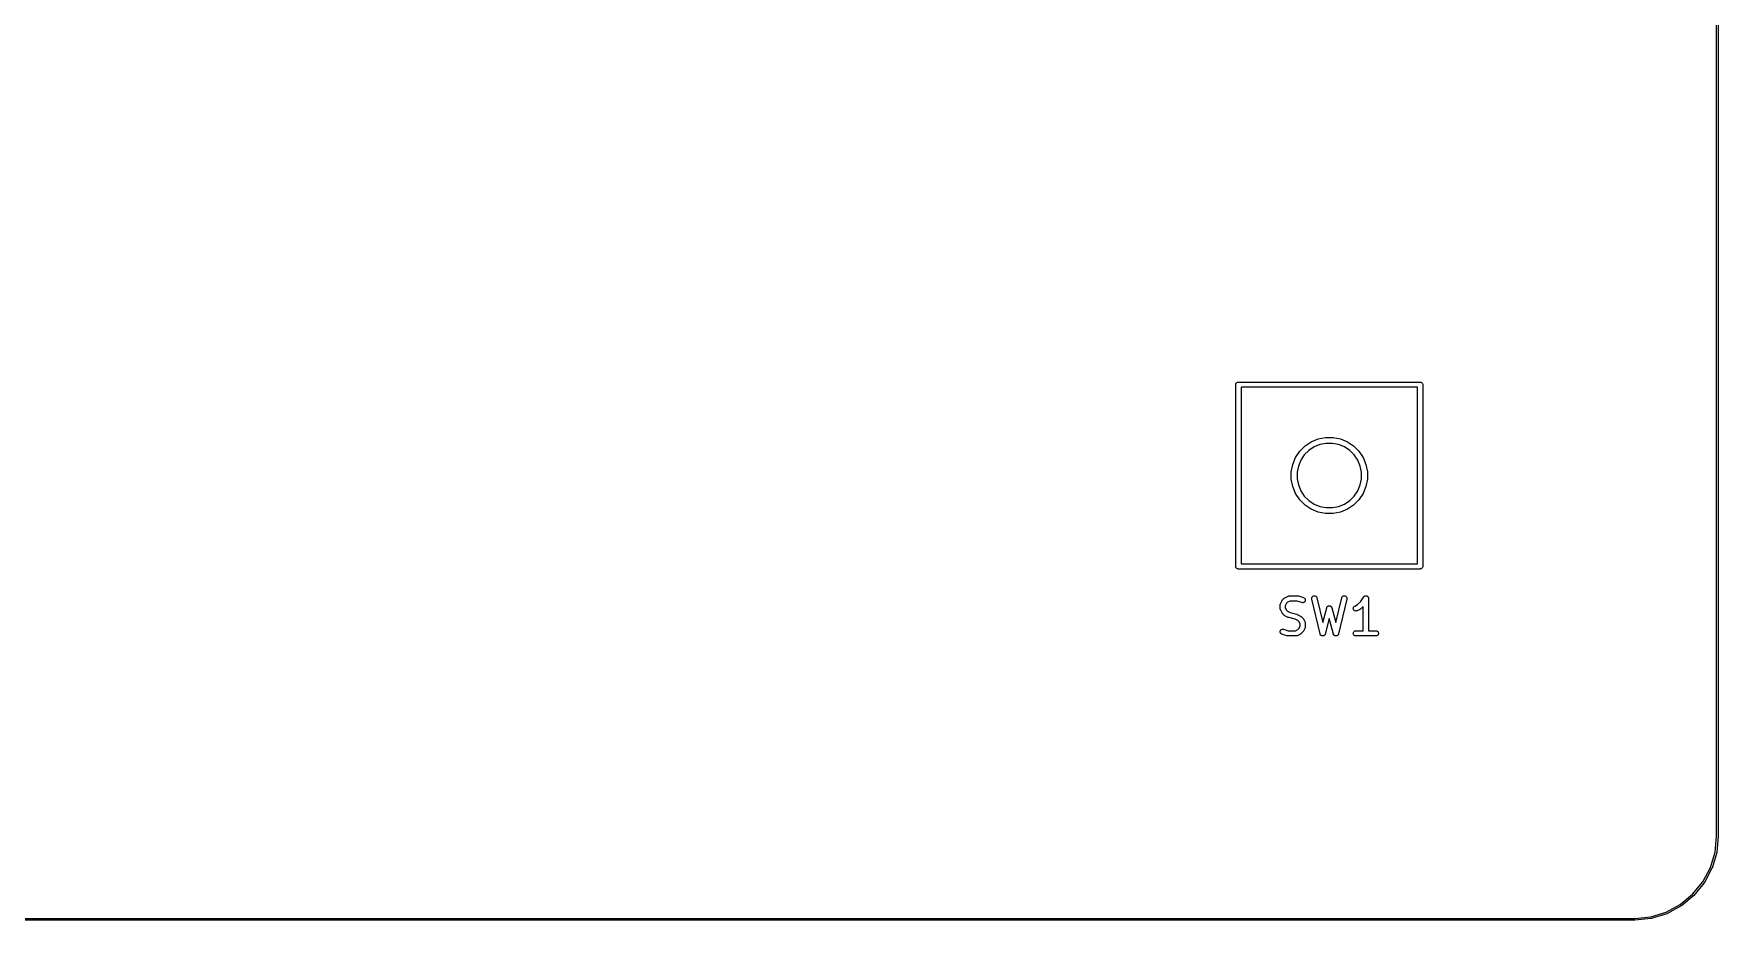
# Model space of a CAD drawing. Header units: millimetres. Extents: x 17 to 402, y -127 to -24.
# Drawn here: x 354.23 to 402.46, y -127.02 to -101.66 of the extents above; entities that cross this region are included whole.
import ezdxf

# ---------------------------------------------------------------- set-up
doc = ezdxf.new("R2010")
doc.units = ezdxf.units.MM
doc.header["$LTSCALE"] = 25.4
doc.layers.add('BLACK', color=7, linetype='CONTINUOUS')

msp = doc.modelspace()

# ---------------------------------------------------------------- linework, layer by layer
at = {"layer": 'BLACK', "linetype": 'Continuous'}
for p, q in [((402.407, -124.617), (402.407, -27.781)), ((402.455, -27.78), (402.455, -124.62)), ((388.643, -111.7), (388.645, -111.685)), ((388.643, -111.704), (388.643, -111.7)), ((388.643, -116.896), (388.643, -111.704)), ((388.645, -111.685), (388.648, -111.671)), ((388.648, -111.671), (388.656, -111.658)), ((388.656, -111.658), (388.666, -111.647)), ((388.666, -111.647), (388.676, -111.637)), ((388.676, -111.637), (388.691, -111.63)), ((388.691, -111.63), (388.704, -111.626)), ((388.704, -111.626), (388.714, -111.625)), ((388.714, -111.625), (388.719, -111.625)), ((388.719, -111.625), (388.722, -111.625)), ((388.722, -111.625), (393.916, -111.625)), ((388.793, -111.775), (388.793, -116.825)), ((393.845, -111.775), (388.793, -111.775)), ((393.845, -116.825), (393.845, -111.775)), ((393.916, -111.625), (393.918, -111.625)), ((393.918, -111.625), (393.924, -111.625)), ((393.924, -111.625), (393.934, -111.626)), ((393.934, -111.626), (393.946, -111.63)), ((393.946, -111.63), (393.962, -111.637)), ((393.962, -111.637), (393.972, -111.647)), ((393.972, -111.647), (393.982, -111.658)), ((393.982, -111.658), (393.99, -111.671)), ((393.99, -111.671), (393.992, -111.685)), ((393.992, -111.685), (393.995, -111.7)), ((393.995, -111.7), (393.995, -111.704)), ((393.995, -111.704), (393.995, -116.896)), ((390.802, -113.334), (391, -113.252)), ((391, -113.252), (391.211, -113.21)), ((391.211, -113.21), (391.427, -113.21)), ((391.427, -113.21), (391.638, -113.252)), ((391.638, -113.252), (391.836, -113.334)), ((390.271, -113.982), (390.352, -113.784)), ((390.352, -113.784), (390.472, -113.605)), ((390.472, -113.605), (390.624, -113.454)), ((390.604, -113.713), (390.502, -113.864)), ((390.731, -113.585), (390.604, -113.713)), ((390.624, -113.454), (390.802, -113.334)), ((390.883, -113.484), (390.731, -113.585)), ((391.051, -113.415), (390.883, -113.484)), ((391.229, -113.38), (391.051, -113.415)), ((391.409, -113.38), (391.229, -113.38)), ((391.587, -113.415), (391.409, -113.38)), ((391.754, -113.484), (391.587, -113.415)), ((391.907, -113.585), (391.754, -113.484)), ((391.836, -113.334), (392.013, -113.454)), ((392.034, -113.713), (391.907, -113.585)), ((392.013, -113.454), (392.166, -113.605)), ((392.135, -113.864), (392.034, -113.713)), ((392.166, -113.605), (392.285, -113.784)), ((392.285, -113.784), (392.366, -113.982)), ((390.228, -114.193), (390.271, -113.982)), ((390.228, -114.407), (390.228, -114.193)), ((390.434, -114.032), (390.398, -114.209)), ((390.398, -114.209), (390.398, -114.391)), ((390.502, -113.864), (390.434, -114.032)), ((392.204, -114.032), (392.135, -113.864)), ((392.24, -114.209), (392.204, -114.032)), ((392.24, -114.391), (392.24, -114.209)), ((392.366, -113.982), (392.41, -114.193)), ((392.41, -114.193), (392.41, -114.407)), ((390.271, -114.618), (390.228, -114.407)), ((390.352, -114.816), (390.271, -114.618)), ((390.398, -114.391), (390.434, -114.568)), ((390.434, -114.568), (390.502, -114.736)), ((390.502, -114.736), (390.604, -114.887)), ((392.034, -114.887), (392.135, -114.736)), ((392.135, -114.736), (392.204, -114.568)), ((392.204, -114.568), (392.24, -114.391)), ((392.366, -114.618), (392.285, -114.816)), ((392.41, -114.407), (392.366, -114.618)), ((390.472, -114.995), (390.352, -114.816)), ((390.624, -115.146), (390.472, -114.995)), ((390.604, -114.887), (390.731, -115.015)), ((390.802, -115.266), (390.624, -115.146)), ((390.731, -115.015), (390.883, -115.116)), ((390.883, -115.116), (391.051, -115.185)), ((391.051, -115.185), (391.229, -115.22)), ((391.229, -115.22), (391.409, -115.22)), ((391.409, -115.22), (391.587, -115.185)), ((391.587, -115.185), (391.754, -115.116)), ((391.754, -115.116), (391.907, -115.015)), ((392.013, -115.146), (391.836, -115.266)), ((391.907, -115.015), (392.034, -114.887)), ((392.166, -114.995), (392.013, -115.146)), ((392.285, -114.816), (392.166, -114.995)), ((391, -115.348), (390.802, -115.266)), ((391.211, -115.39), (391, -115.348)), ((391.427, -115.39), (391.211, -115.39)), ((391.638, -115.348), (391.427, -115.39)), ((391.836, -115.266), (391.638, -115.348)), ((388.643, -116.9), (388.643, -116.896)), ((388.645, -116.915), (388.643, -116.9)), ((388.648, -116.929), (388.645, -116.915)), ((388.656, -116.942), (388.648, -116.929)), ((388.666, -116.953), (388.656, -116.942)), ((388.676, -116.963), (388.666, -116.953)), ((388.691, -116.97), (388.676, -116.963)), ((388.704, -116.974), (388.691, -116.97)), ((388.719, -116.975), (388.704, -116.974)), ((388.722, -116.975), (388.719, -116.975)), ((393.916, -116.975), (388.722, -116.975)), ((388.793, -116.825), (393.845, -116.825)), ((393.918, -116.975), (393.916, -116.975)), ((393.924, -116.975), (393.918, -116.975)), ((393.934, -116.974), (393.924, -116.975)), ((393.946, -116.97), (393.934, -116.974)), ((393.962, -116.963), (393.946, -116.97)), ((393.972, -116.953), (393.962, -116.963)), ((393.982, -116.942), (393.972, -116.953)), ((393.99, -116.929), (393.982, -116.942)), ((393.992, -116.915), (393.99, -116.929)), ((393.995, -116.9), (393.992, -116.915)), ((393.995, -116.896), (393.995, -116.9)), ((389.91, -117.996), (389.913, -117.991)), ((389.91, -118.001), (389.91, -117.996)), ((389.91, -118.004), (389.91, -118.001)), ((389.91, -118.006), (389.91, -118.004)), ((389.91, -118.007), (389.91, -118.006)), ((389.91, -118.102), (389.91, -118.007)), ((389.91, -118.104), (389.91, -118.102)), ((389.91, -118.106), (389.91, -118.104)), ((389.91, -118.112), (389.91, -118.106)), ((389.913, -118.117), (389.91, -118.112)), ((389.913, -117.987), (389.915, -117.982)), ((389.913, -117.989), (389.913, -117.987)), ((389.913, -117.991), (389.913, -117.989)), ((389.913, -118.119), (389.913, -118.117)), ((389.913, -118.121), (389.913, -118.119)), ((389.915, -118.126), (389.913, -118.121)), ((389.915, -117.977), (389.918, -117.975)), ((389.915, -117.982), (389.915, -117.977)), ((389.915, -118.131), (389.915, -118.126)), ((389.918, -118.133), (389.915, -118.131)), ((389.918, -117.973), (389.966, -117.878)), ((389.918, -117.975), (389.918, -117.973)), ((389.918, -118.135), (389.918, -118.133)), ((389.918, -118.136), (389.918, -118.135)), ((389.966, -118.231), (389.918, -118.136)), ((389.966, -117.877), (389.969, -117.874)), ((389.966, -117.878), (389.966, -117.877)), ((389.969, -117.874), (389.971, -117.87)), ((389.971, -117.87), (389.974, -117.867)), ((389.974, -117.865), (389.976, -117.862)), ((389.974, -117.867), (389.974, -117.865)), ((389.976, -117.862), (389.979, -117.859)), ((389.979, -117.859), (390.027, -117.811)), ((390.027, -117.81), (390.032, -117.807)), ((390.027, -117.811), (390.027, -117.81)), ((390.032, -117.807), (390.035, -117.805)), ((390.035, -117.805), (390.037, -117.803)), ((390.037, -117.803), (390.04, -117.801)), ((390.04, -117.801), (390.042, -117.799)), ((390.042, -117.799), (390.047, -117.797)), ((390.047, -117.797), (390.141, -117.749)), ((390.096, -117.956), (390.06, -118.025)), ((390.06, -118.025), (390.06, -118.084)), ((390.06, -118.084), (390.096, -118.153)), ((390.126, -117.926), (390.096, -117.956)), ((390.096, -118.153), (390.126, -118.183)), ((390.195, -117.891), (390.126, -117.926)), ((390.141, -117.749), (390.144, -117.749)), ((390.144, -117.749), (390.147, -117.748)), ((390.147, -117.747), (390.152, -117.746)), ((390.147, -117.748), (390.147, -117.747)), ((390.152, -117.746), (390.157, -117.744)), ((390.157, -117.744), (390.159, -117.743)), ((390.159, -117.743), (390.162, -117.743)), ((390.162, -117.743), (390.167, -117.742)), ((390.167, -117.742), (390.172, -117.741)), ((390.172, -117.741), (390.174, -117.742)), ((390.174, -117.742), (390.177, -117.741)), ((390.177, -117.741), (390.413, -117.741)), ((390.403, -117.891), (390.195, -117.891)), ((390.533, -117.935), (390.403, -117.891)), ((390.413, -117.741), (390.416, -117.741)), ((390.416, -117.741), (390.418, -117.742)), ((390.418, -117.742), (390.423, -117.742)), ((390.423, -117.742), (390.426, -117.743)), ((390.426, -117.743), (390.428, -117.743)), ((390.428, -117.743), (390.434, -117.744)), ((390.434, -117.744), (390.439, -117.745)), ((390.439, -117.745), (390.581, -117.793)), ((390.548, -117.938), (390.533, -117.935)), ((390.563, -117.939), (390.548, -117.938)), ((390.576, -117.936), (390.563, -117.939)), ((390.591, -117.931), (390.576, -117.936)), ((390.581, -117.793), (390.581, -117.793)), ((390.581, -117.793), (390.594, -117.799)), ((390.604, -117.924), (390.591, -117.931)), ((390.594, -117.799), (390.606, -117.808)), ((390.614, -117.913), (390.604, -117.924)), ((390.606, -117.808), (390.616, -117.819)), ((390.622, -117.901), (390.614, -117.913)), ((390.616, -117.819), (390.624, -117.831)), ((390.627, -117.888), (390.622, -117.901)), ((390.624, -117.831), (390.629, -117.845)), ((390.632, -117.874), (390.627, -117.888)), ((390.629, -117.845), (390.632, -117.859)), ((390.632, -117.859), (390.632, -117.874)), ((390.815, -117.818), (390.817, -117.804)), ((390.817, -117.833), (390.815, -117.818)), ((390.817, -117.804), (390.82, -117.789)), ((390.817, -117.834), (390.817, -117.833)), ((391.056, -118.834), (390.817, -117.834)), ((390.82, -117.789), (390.827, -117.776)), ((390.827, -117.776), (390.835, -117.765)), ((390.835, -117.765), (390.848, -117.755)), ((390.848, -117.755), (390.86, -117.748)), ((390.86, -117.748), (390.873, -117.743)), ((390.873, -117.743), (390.888, -117.741)), ((390.888, -117.741), (390.903, -117.742)), ((390.903, -117.742), (390.916, -117.746)), ((390.916, -117.746), (390.929, -117.753)), ((390.929, -117.753), (390.942, -117.762)), ((390.942, -117.762), (390.952, -117.772)), ((390.952, -117.772), (390.959, -117.785)), ((390.959, -117.785), (390.962, -117.799)), ((390.962, -117.799), (391.132, -118.51)), ((391.132, -118.51), (391.246, -118.083)), ((391.246, -118.08), (391.249, -118.077)), ((391.246, -118.082), (391.246, -118.08)), ((391.246, -118.083), (391.246, -118.082)), ((391.249, -118.073), (391.251, -118.068)), ((391.249, -118.077), (391.249, -118.073)), ((391.251, -118.068), (391.254, -118.066)), ((391.254, -118.064), (391.257, -118.06)), ((391.254, -118.066), (391.254, -118.064)), ((391.257, -118.06), (391.259, -118.056)), ((391.259, -118.056), (391.262, -118.054)), ((391.262, -118.054), (391.264, -118.052)), ((391.264, -118.052), (391.267, -118.049)), ((391.267, -118.049), (391.269, -118.045)), ((391.269, -118.045), (391.272, -118.044)), ((391.272, -118.044), (391.274, -118.042)), ((391.274, -118.042), (391.277, -118.04)), ((391.277, -118.04), (391.282, -118.037)), ((391.282, -118.037), (391.284, -118.036)), ((391.284, -118.036), (391.287, -118.035)), ((391.287, -118.035), (391.29, -118.033)), ((391.29, -118.033), (391.295, -118.031)), ((391.295, -118.031), (391.297, -118.03)), ((391.297, -118.03), (391.3, -118.029)), ((391.3, -118.029), (391.305, -118.029)), ((391.305, -118.029), (391.31, -118.028)), ((391.31, -118.028), (391.312, -118.028)), ((391.312, -118.028), (391.315, -118.027)), ((391.315, -118.027), (391.32, -118.027)), ((391.32, -118.027), (391.325, -118.027)), ((391.325, -118.027), (391.328, -118.028)), ((391.328, -118.028), (391.33, -118.028)), ((391.33, -118.028), (391.333, -118.029)), ((391.333, -118.029), (391.338, -118.03)), ((391.338, -118.03), (391.34, -118.031)), ((391.34, -118.031), (391.343, -118.031)), ((391.343, -118.031), (391.348, -118.033)), ((391.348, -118.033), (391.353, -118.035)), ((391.353, -118.035), (391.356, -118.036)), ((391.356, -118.036), (391.356, -118.037)), ((391.356, -118.037), (391.361, -118.04)), ((391.361, -118.04), (391.366, -118.043)), ((391.366, -118.043), (391.366, -118.044)), ((391.366, -118.044), (391.368, -118.046)), ((391.368, -118.046), (391.371, -118.05)), ((391.371, -118.05), (391.376, -118.053)), ((391.376, -118.053), (391.376, -118.055)), ((391.376, -118.055), (391.378, -118.057)), ((391.378, -118.057), (391.381, -118.061)), ((391.381, -118.061), (391.384, -118.065)), ((391.384, -118.065), (391.386, -118.067)), ((391.386, -118.067), (391.386, -118.069)), ((391.386, -118.069), (391.389, -118.074)), ((391.389, -118.074), (391.389, -118.078)), ((391.389, -118.078), (391.391, -118.081)), ((391.391, -118.081), (391.391, -118.083)), ((391.391, -118.083), (391.505, -118.51)), ((391.505, -118.51), (391.676, -117.799)), ((391.82, -117.834), (391.582, -118.834)), ((391.676, -117.798), (391.681, -117.784)), ((391.676, -117.799), (391.676, -117.798)), ((391.681, -117.784), (391.688, -117.772)), ((391.688, -117.772), (391.696, -117.761)), ((391.696, -117.761), (391.709, -117.752)), ((391.709, -117.752), (391.721, -117.746)), ((391.721, -117.746), (391.737, -117.742)), ((391.737, -117.742), (391.752, -117.741)), ((391.752, -117.741), (391.765, -117.743)), ((391.765, -117.743), (391.78, -117.748)), ((391.78, -117.748), (391.792, -117.756)), ((391.792, -117.756), (391.803, -117.766)), ((391.803, -117.766), (391.81, -117.777)), ((391.81, -117.777), (391.818, -117.79)), ((391.818, -117.79), (391.82, -117.805)), ((391.82, -117.805), (391.823, -117.819)), ((391.823, -117.819), (391.82, -117.834)), ((392.006, -118.092), (392.008, -118.078)), ((392.006, -118.107), (392.006, -118.092)), ((392.008, -118.121), (392.006, -118.107)), ((392.008, -118.078), (392.016, -118.065)), ((392.013, -118.135), (392.008, -118.121)), ((392.021, -118.148), (392.013, -118.135)), ((392.016, -118.065), (392.024, -118.053)), ((392.031, -118.158), (392.021, -118.148)), ((392.024, -118.053), (392.034, -118.043)), ((392.034, -118.043), (392.046, -118.035)), ((392.046, -118.035), (392.13, -117.993)), ((392.209, -118.122), (392.115, -118.169)), ((392.13, -117.993), (392.214, -117.911)), ((392.214, -118.119), (392.209, -118.122)), ((392.214, -117.911), (392.303, -117.775)), ((392.217, -118.117), (392.214, -118.119)), ((392.219, -118.115), (392.217, -118.117)), ((392.222, -118.114), (392.219, -118.115)), ((392.224, -118.111), (392.222, -118.114)), ((392.229, -118.108), (392.224, -118.111)), ((392.29, -118.045), (392.229, -118.107)), ((392.229, -118.107), (392.229, -118.108)), ((392.29, -118.741), (392.29, -118.045)), ((392.303, -117.775), (392.306, -117.774)), ((392.306, -117.774), (392.308, -117.768)), ((392.306, -117.774), (392.306, -117.774)), ((392.306, -117.774), (392.306, -117.774)), ((392.306, -117.774), (392.306, -117.774)), ((392.308, -117.768), (392.313, -117.763)), ((392.313, -117.763), (392.321, -117.758)), ((392.313, -117.763), (392.313, -117.763)), ((392.313, -117.763), (392.313, -117.763)), ((392.321, -117.758), (392.326, -117.754)), ((392.326, -117.754), (392.331, -117.75)), ((392.326, -117.754), (392.326, -117.754)), ((392.326, -117.754), (392.326, -117.754)), ((392.331, -117.75), (392.339, -117.747)), ((392.339, -117.747), (392.346, -117.745)), ((392.339, -117.747), (392.339, -117.747)), ((392.339, -117.747), (392.339, -117.747)), ((392.346, -117.745), (392.351, -117.743)), ((392.351, -117.743), (392.359, -117.742)), ((392.351, -117.743), (392.351, -117.743)), ((392.351, -117.743), (392.351, -117.743)), ((392.359, -117.742), (392.366, -117.741)), ((392.366, -117.741), (392.366, -117.741)), ((392.366, -117.741), (392.374, -117.742)), ((392.366, -117.741), (392.366, -117.741)), ((392.374, -117.742), (392.382, -117.743)), ((392.382, -117.743), (392.382, -117.743)), ((392.382, -117.743), (392.382, -117.743)), ((392.382, -117.743), (392.389, -117.745)), ((392.389, -117.745), (392.394, -117.747)), ((392.394, -117.747), (392.394, -117.747)), ((392.394, -117.747), (392.394, -117.747)), ((392.394, -117.747), (392.402, -117.751)), ((392.402, -117.751), (392.407, -117.754)), ((392.407, -117.754), (392.407, -117.754)), ((392.407, -117.754), (392.407, -117.754)), ((392.407, -117.754), (392.415, -117.759)), ((392.415, -117.759), (392.42, -117.764)), ((392.42, -117.764), (392.42, -117.764)), ((392.42, -117.764), (392.42, -117.764)), ((392.42, -117.764), (392.425, -117.769)), ((392.425, -117.769), (392.43, -117.775)), ((392.43, -117.775), (392.43, -117.775)), ((392.43, -117.775), (392.43, -117.775)), ((392.43, -117.775), (392.433, -117.781)), ((392.433, -117.781), (392.435, -117.788)), ((392.435, -117.788), (392.435, -117.788)), ((392.435, -117.788), (392.435, -117.788)), ((392.435, -117.788), (392.438, -117.794)), ((392.438, -117.794), (392.44, -117.802)), ((392.44, -117.802), (392.44, -117.802)), ((392.44, -117.802), (392.44, -117.802)), ((392.44, -117.802), (392.44, -117.809)), ((392.44, -117.809), (392.44, -117.816)), ((392.44, -117.816), (392.44, -118.741)), ((389.969, -118.234), (389.966, -118.231)), ((389.971, -118.238), (389.969, -118.234)), ((389.971, -118.241), (389.971, -118.238)), ((389.974, -118.243), (389.971, -118.241)), ((389.976, -118.246), (389.974, -118.243)), ((389.979, -118.25), (389.976, -118.246)), ((390.027, -118.298), (389.979, -118.25)), ((389.979, -118.25), (389.979, -118.25)), ((390.03, -118.301), (390.027, -118.298)), ((390.035, -118.304), (390.03, -118.301)), ((390.037, -118.305), (390.035, -118.304)), ((390.04, -118.307), (390.037, -118.305)), ((390.042, -118.309), (390.04, -118.307)), ((390.045, -118.312), (390.042, -118.309)), ((390.047, -118.312), (390.045, -118.312)), ((390.141, -118.36), (390.047, -118.312)), ((390.126, -118.183), (390.202, -118.222)), ((390.144, -118.36), (390.141, -118.36)), ((390.141, -118.36), (390.141, -118.36)), ((390.149, -118.362), (390.144, -118.36)), ((390.157, -118.365), (390.149, -118.362)), ((390.34, -118.411), (390.157, -118.365)), ((390.157, -118.365), (390.157, -118.365)), ((390.157, -118.365), (390.157, -118.365)), ((390.157, -118.365), (390.157, -118.365)), ((390.202, -118.222), (390.385, -118.267)), ((390.418, -118.449), (390.34, -118.411)), ((390.385, -118.267), (390.385, -118.268)), ((390.385, -118.268), (390.385, -118.268)), ((390.385, -118.268), (390.385, -118.268)), ((390.385, -118.268), (390.393, -118.27)), ((390.393, -118.27), (390.401, -118.273)), ((390.401, -118.273), (390.401, -118.273)), ((390.401, -118.273), (390.401, -118.273)), ((390.401, -118.273), (390.495, -118.321)), ((390.449, -118.48), (390.418, -118.449)), ((390.482, -118.548), (390.449, -118.48)), ((390.449, -118.677), (390.482, -118.608)), ((390.482, -118.608), (390.482, -118.548)), ((390.495, -118.321), (390.497, -118.321)), ((390.497, -118.321), (390.5, -118.324)), ((390.5, -118.324), (390.502, -118.325)), ((390.502, -118.325), (390.505, -118.327)), ((390.505, -118.327), (390.507, -118.329)), ((390.507, -118.329), (390.512, -118.332)), ((390.512, -118.332), (390.515, -118.335)), ((390.515, -118.335), (390.563, -118.382)), ((390.563, -118.382), (390.563, -118.383)), ((390.563, -118.383), (390.566, -118.386)), ((390.566, -118.386), (390.568, -118.389)), ((390.568, -118.389), (390.571, -118.392)), ((390.571, -118.392), (390.573, -118.394)), ((390.573, -118.394), (390.573, -118.398)), ((390.573, -118.398), (390.576, -118.402)), ((390.576, -118.402), (390.624, -118.497)), ((390.624, -118.497), (390.624, -118.498)), ((390.624, -118.498), (390.624, -118.5)), ((390.624, -118.5), (390.627, -118.502)), ((390.627, -118.502), (390.627, -118.507)), ((390.627, -118.507), (390.629, -118.512)), ((390.629, -118.512), (390.629, -118.514)), ((390.629, -118.514), (390.632, -118.516)), ((390.632, -118.636), (390.629, -118.642)), ((390.632, -118.516), (390.632, -118.521)), ((390.632, -118.521), (390.632, -118.526)), ((390.632, -118.526), (390.632, -118.529)), ((390.632, -118.529), (390.632, -118.531)), ((390.632, -118.531), (390.632, -118.626)), ((390.632, -118.626), (390.632, -118.627)), ((390.632, -118.627), (390.632, -118.629)), ((390.632, -118.629), (390.632, -118.631)), ((390.632, -118.631), (390.632, -118.636)), ((391.317, -118.393), (391.201, -118.836)), ((391.437, -118.836), (391.317, -118.393)), ((392.044, -118.167), (392.031, -118.158)), ((392.057, -118.173), (392.044, -118.167)), ((392.069, -118.176), (392.057, -118.173)), ((392.085, -118.177), (392.069, -118.176)), ((392.1, -118.175), (392.085, -118.177)), ((392.113, -118.17), (392.1, -118.175)), ((392.115, -118.169), (392.113, -118.17)), ((389.91, -118.759), (389.915, -118.744)), ((389.91, -118.773), (389.91, -118.759)), ((389.913, -118.788), (389.91, -118.773)), ((389.918, -118.802), (389.913, -118.788)), ((389.915, -118.744), (389.92, -118.731)), ((389.926, -118.814), (389.918, -118.802)), ((389.92, -118.731), (389.928, -118.719)), ((389.936, -118.825), (389.926, -118.814)), ((389.928, -118.719), (389.941, -118.709)), ((389.948, -118.833), (389.936, -118.825)), ((389.941, -118.709), (389.951, -118.702)), ((389.961, -118.839), (389.948, -118.833)), ((389.951, -118.702), (389.966, -118.696)), ((389.961, -118.84), (389.961, -118.839)), ((390.103, -118.887), (389.961, -118.84)), ((389.966, -118.696), (389.981, -118.694)), ((389.981, -118.694), (389.994, -118.694)), ((389.994, -118.694), (390.009, -118.698)), ((390.009, -118.698), (390.141, -118.741)), ((390.108, -118.889), (390.103, -118.887)), ((390.114, -118.89), (390.108, -118.889)), ((390.116, -118.89), (390.114, -118.89)), ((390.119, -118.891), (390.116, -118.89)), ((390.124, -118.891), (390.119, -118.891)), ((390.126, -118.891), (390.124, -118.891)), ((390.129, -118.891), (390.126, -118.891)), ((390.368, -118.891), (390.129, -118.891)), ((390.141, -118.741), (390.35, -118.741)), ((390.35, -118.741), (390.418, -118.707)), ((390.37, -118.891), (390.368, -118.891)), ((390.368, -118.891), (390.368, -118.891)), ((390.375, -118.891), (390.37, -118.891)), ((390.38, -118.89), (390.375, -118.891)), ((390.383, -118.889), (390.38, -118.89)), ((390.385, -118.889), (390.383, -118.889)), ((390.39, -118.887), (390.385, -118.889)), ((390.395, -118.886), (390.39, -118.887)), ((390.398, -118.885), (390.395, -118.886)), ((390.401, -118.883), (390.398, -118.884)), ((390.398, -118.884), (390.398, -118.885)), ((390.495, -118.836), (390.401, -118.883)), ((390.418, -118.707), (390.449, -118.677)), ((390.5, -118.834), (390.495, -118.836)), ((390.502, -118.832), (390.5, -118.834)), ((390.505, -118.83), (390.502, -118.832)), ((390.507, -118.828), (390.505, -118.83)), ((390.51, -118.825), (390.507, -118.828)), ((390.515, -118.822), (390.51, -118.825)), ((390.563, -118.774), (390.515, -118.822)), ((390.515, -118.822), (390.515, -118.822)), ((390.566, -118.771), (390.563, -118.774)), ((390.568, -118.768), (390.566, -118.771)), ((390.571, -118.765), (390.568, -118.768)), ((390.573, -118.759), (390.571, -118.763)), ((390.571, -118.763), (390.571, -118.765)), ((390.576, -118.756), (390.573, -118.759)), ((390.624, -118.659), (390.576, -118.755)), ((390.576, -118.755), (390.576, -118.756)), ((390.627, -118.655), (390.624, -118.657)), ((390.624, -118.657), (390.624, -118.659)), ((390.629, -118.646), (390.627, -118.651)), ((390.627, -118.651), (390.627, -118.655)), ((390.629, -118.642), (390.629, -118.644)), ((390.629, -118.644), (390.629, -118.646)), ((391.056, -118.837), (391.056, -118.834)), ((391.058, -118.841), (391.056, -118.837)), ((391.058, -118.844), (391.058, -118.841)), ((391.061, -118.848), (391.058, -118.844)), ((391.061, -118.851), (391.061, -118.848)), ((391.063, -118.854), (391.061, -118.851)), ((391.066, -118.857), (391.063, -118.854)), ((391.069, -118.86), (391.066, -118.857)), ((391.069, -118.863), (391.069, -118.86)), ((391.071, -118.866), (391.069, -118.863)), ((391.074, -118.868), (391.071, -118.866)), ((391.076, -118.871), (391.074, -118.868)), ((391.079, -118.873), (391.076, -118.871)), ((391.081, -118.876), (391.079, -118.873)), ((391.086, -118.878), (391.081, -118.876)), ((391.089, -118.88), (391.086, -118.878)), ((391.091, -118.882), (391.089, -118.88)), ((391.094, -118.883), (391.091, -118.882)), ((391.099, -118.885), (391.094, -118.883)), ((391.102, -118.886), (391.099, -118.885)), ((391.104, -118.887), (391.102, -118.886)), ((391.109, -118.889), (391.104, -118.887)), ((391.112, -118.889), (391.109, -118.889)), ((391.117, -118.89), (391.112, -118.889)), ((391.119, -118.891), (391.117, -118.89)), ((391.122, -118.891), (391.119, -118.891)), ((391.127, -118.891), (391.122, -118.891)), ((391.13, -118.891), (391.127, -118.891)), ((391.135, -118.891), (391.13, -118.891)), ((391.137, -118.891), (391.135, -118.891)), ((391.142, -118.89), (391.137, -118.891)), ((391.145, -118.89), (391.142, -118.89)), ((391.147, -118.888), (391.145, -118.89)), ((391.152, -118.887), (391.147, -118.888)), ((391.155, -118.886), (391.152, -118.887)), ((391.16, -118.885), (391.155, -118.886)), ((391.163, -118.883), (391.16, -118.885)), ((391.165, -118.882), (391.163, -118.883)), ((391.168, -118.879), (391.165, -118.882)), ((391.173, -118.878), (391.168, -118.879)), ((391.175, -118.875), (391.173, -118.878)), ((391.178, -118.873), (391.175, -118.875)), ((391.18, -118.87), (391.178, -118.873)), ((391.183, -118.868), (391.18, -118.87)), ((391.185, -118.865), (391.183, -118.868)), ((391.188, -118.863), (391.185, -118.865)), ((391.19, -118.859), (391.188, -118.863)), ((391.193, -118.853), (391.19, -118.856)), ((391.19, -118.856), (391.19, -118.859)), ((391.196, -118.85), (391.193, -118.853)), ((391.198, -118.843), (391.196, -118.847)), ((391.196, -118.847), (391.196, -118.85)), ((391.201, -118.837), (391.198, -118.84)), ((391.198, -118.84), (391.198, -118.843)), ((391.201, -118.836), (391.201, -118.837)), ((391.437, -118.839), (391.437, -118.836)), ((391.439, -118.842), (391.437, -118.839)), ((391.439, -118.846), (391.439, -118.842)), ((391.442, -118.849), (391.439, -118.846)), ((391.444, -118.852), (391.442, -118.849)), ((391.444, -118.855), (391.444, -118.852)), ((391.447, -118.859), (391.444, -118.855)), ((391.45, -118.862), (391.447, -118.859)), ((391.452, -118.864), (391.45, -118.862)), ((391.455, -118.867), (391.452, -118.864)), ((391.457, -118.87), (391.455, -118.867)), ((391.46, -118.873), (391.457, -118.87)), ((391.462, -118.875), (391.46, -118.873)), ((391.465, -118.877), (391.462, -118.875)), ((391.467, -118.879), (391.465, -118.877)), ((391.472, -118.881), (391.467, -118.879)), ((391.475, -118.883), (391.472, -118.881)), ((391.478, -118.884), (391.475, -118.883)), ((391.48, -118.886), (391.478, -118.884)), ((391.485, -118.887), (391.48, -118.886)), ((391.488, -118.888), (391.485, -118.887)), ((391.49, -118.889), (391.488, -118.888)), ((391.495, -118.89), (391.49, -118.889)), ((391.498, -118.891), (391.495, -118.89)), ((391.503, -118.891), (391.498, -118.891)), ((391.505, -118.891), (391.503, -118.891)), ((391.511, -118.891), (391.505, -118.891)), ((391.513, -118.891), (391.511, -118.891)), ((391.518, -118.891), (391.513, -118.891)), ((391.521, -118.891), (391.518, -118.891)), ((391.523, -118.89), (391.521, -118.891)), ((391.528, -118.889), (391.523, -118.89)), ((391.531, -118.888), (391.528, -118.889)), ((391.533, -118.887), (391.531, -118.888)), ((391.538, -118.885), (391.533, -118.887)), ((391.541, -118.884), (391.538, -118.885)), ((391.544, -118.882), (391.541, -118.884)), ((391.549, -118.881), (391.544, -118.882)), ((391.551, -118.878), (391.549, -118.881)), ((391.554, -118.876), (391.551, -118.878)), ((391.556, -118.874), (391.554, -118.876)), ((391.559, -118.872), (391.556, -118.874)), ((391.561, -118.869), (391.559, -118.872)), ((391.564, -118.866), (391.561, -118.869)), ((391.566, -118.864), (391.564, -118.866)), ((391.569, -118.861), (391.566, -118.864)), ((391.571, -118.858), (391.569, -118.861)), ((391.574, -118.855), (391.571, -118.858)), ((391.577, -118.849), (391.574, -118.851)), ((391.574, -118.851), (391.574, -118.855)), ((391.579, -118.845), (391.577, -118.849)), ((391.582, -118.838), (391.579, -118.841)), ((391.579, -118.841), (391.579, -118.845)), ((391.582, -118.834), (391.582, -118.835)), ((391.582, -118.835), (391.582, -118.838)), ((392.006, -118.816), (392.008, -118.801)), ((392.006, -118.83), (392.006, -118.816)), ((392.011, -118.845), (392.006, -118.83)), ((392.008, -118.801), (392.011, -118.787)), ((392.011, -118.787), (392.019, -118.774)), ((392.019, -118.858), (392.011, -118.845)), ((392.019, -118.774), (392.029, -118.763)), ((392.026, -118.869), (392.019, -118.858)), ((392.039, -118.878), (392.026, -118.869)), ((392.029, -118.763), (392.039, -118.754)), ((392.039, -118.754), (392.052, -118.747)), ((392.052, -118.885), (392.039, -118.878)), ((392.052, -118.747), (392.067, -118.743)), ((392.064, -118.89), (392.052, -118.885)), ((392.079, -118.891), (392.064, -118.89)), ((392.067, -118.743), (392.079, -118.741)), ((392.079, -118.741), (392.29, -118.741)), ((392.651, -118.891), (392.079, -118.891)), ((392.079, -118.891), (392.079, -118.891)), ((392.44, -118.741), (392.651, -118.741)), ((392.651, -118.741), (392.654, -118.741)), ((392.666, -118.89), (392.651, -118.891)), ((392.654, -118.741), (392.669, -118.743)), ((392.681, -118.886), (392.666, -118.89)), ((392.669, -118.743), (392.681, -118.748)), ((392.681, -118.748), (392.694, -118.754)), ((392.694, -118.879), (392.681, -118.886)), ((392.694, -118.754), (392.707, -118.764)), ((392.704, -118.87), (392.694, -118.879)), ((392.714, -118.858), (392.704, -118.87)), ((392.707, -118.764), (392.714, -118.775)), ((392.714, -118.775), (392.722, -118.788)), ((392.722, -118.845), (392.714, -118.858)), ((392.722, -118.788), (392.725, -118.802)), ((392.725, -118.831), (392.722, -118.845)), ((392.725, -118.802), (392.727, -118.817)), ((392.727, -118.817), (392.725, -118.831)), ((402.361, -125.076), (402.407, -124.617)), ((402.455, -124.621), (402.41, -125.084)), ((402.455, -124.62), (402.455, -124.621)), ((402.455, -124.621), (402.455, -124.621)), ((402.229, -125.517), (402.361, -125.076)), ((402.41, -125.088), (402.275, -125.533)), ((402.41, -125.084), (402.41, -125.084)), ((402.41, -125.084), (402.41, -125.086)), ((402.41, -125.086), (402.41, -125.088)), ((402.013, -125.923), (402.229, -125.517)), ((402.272, -125.538), (402.057, -125.948)), ((402.275, -125.536), (402.272, -125.538)), ((402.275, -125.533), (402.275, -125.534)), ((402.275, -125.534), (402.275, -125.536)), ((401.368, -126.572), (401.721, -126.279)), ((401.754, -126.316), (401.399, -126.612)), ((401.721, -126.279), (402.013, -125.923)), ((401.757, -126.314), (401.754, -126.316)), ((401.759, -126.313), (401.757, -126.314)), ((402.052, -125.952), (401.759, -126.312)), ((401.759, -126.312), (401.759, -126.313)), ((402.054, -125.95), (402.052, -125.952)), ((402.057, -125.948), (402.054, -125.948)), ((402.054, -125.948), (402.054, -125.95)), ((400.525, -126.927), (400.962, -126.791)), ((400.962, -126.791), (401.368, -126.572)), ((401.394, -126.615), (400.985, -126.836)), ((401.396, -126.614), (401.394, -126.615)), ((401.399, -126.612), (401.396, -126.612)), ((401.396, -126.612), (401.396, -126.614)), ((400.05, -127.025), (19.049, -127.025)), ((19.051, -126.975), (400.05, -126.975)), ((400.05, -126.975), (400.065, -126.975)), ((400.068, -127.025), (400.05, -127.025)), ((400.05, -127.025), (400.05, -127.025)), ((400.065, -126.975), (400.525, -126.927)), ((400.07, -127.025), (400.068, -127.025)), ((400.068, -127.025), (400.068, -127.025)), ((400.068, -127.025), (400.068, -127.025)), ((400.533, -126.976), (400.07, -127.025)), ((400.535, -126.975), (400.533, -126.976)), ((400.533, -126.976), (400.533, -126.976)), ((400.98, -126.838), (400.535, -126.975)), ((400.535, -126.975), (400.535, -126.975)), ((400.982, -126.837), (400.98, -126.838)), ((400.985, -126.836), (400.982, -126.837)), ((400.985, -126.836), (400.985, -126.836))]:
    msp.add_line(p, q, dxfattribs=at)

doc.saveas('drawing.dxf')
